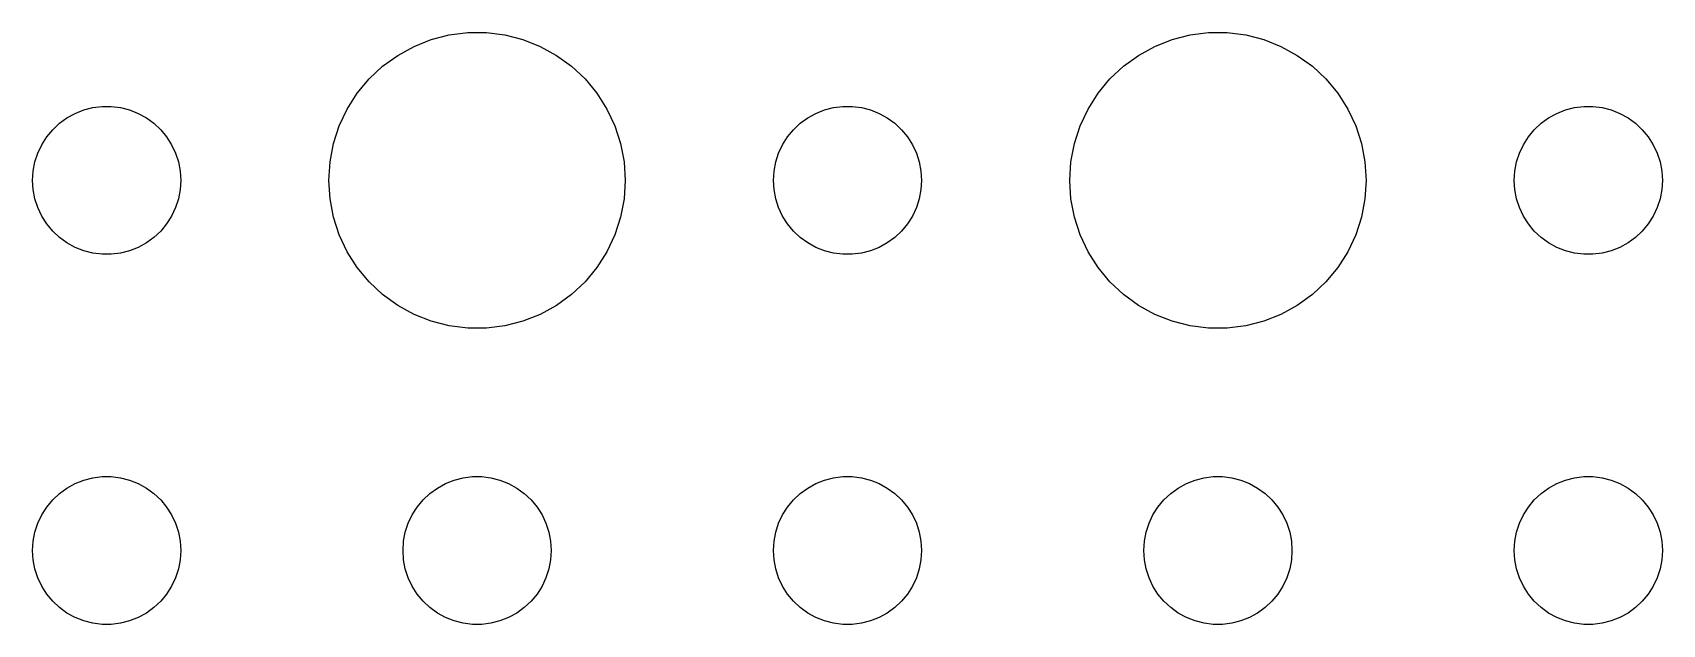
# Model space of a CAD drawing. Header units: metres. Extents: x -142 to 142, y -142 to 142.
# Drawn here: x 36 to 69, y -84 to -72.01 of the extents above; entities that cross this region are included whole.
import ezdxf

# ---------------------------------------------------------------- set-up
doc = ezdxf.new("R2010")
doc.units = ezdxf.units.M

msp = doc.modelspace()

# ---------------------------------------------------------------- linework, layer by layer
for p, q in [((43.7227, -72.2855), (44.0729, -72.1468)), ((44.0729, -72.1468), (44.4379, -72.0531)), ((44.4379, -72.0531), (44.8116, -72.0059)), ((44.8116, -72.0059), (45.1884, -72.0059)), ((45.1884, -72.0059), (45.5621, -72.0531)), ((45.5621, -72.0531), (45.927, -72.1468)), ((45.927, -72.1468), (46.2773, -72.2855)), ((58.7227, -72.2855), (59.0729, -72.1468)), ((59.0729, -72.1468), (59.4379, -72.0531)), ((59.4379, -72.0531), (59.8116, -72.0059)), ((59.8116, -72.0059), (60.1884, -72.0059)), ((60.1884, -72.0059), (60.5621, -72.0531)), ((60.5621, -72.0531), (60.927, -72.1468)), ((60.927, -72.1468), (61.2773, -72.2855)), ((43.0877, -72.6885), (43.3925, -72.467)), ((43.3925, -72.467), (43.7227, -72.2855)), ((46.2773, -72.2855), (46.6075, -72.467)), ((46.6075, -72.467), (46.9123, -72.6885)), ((58.0877, -72.6885), (58.3925, -72.467)), ((58.3925, -72.467), (58.7227, -72.2855)), ((61.2773, -72.2855), (61.6075, -72.467)), ((61.6075, -72.467), (61.9123, -72.6885)), ((42.8131, -72.9464), (43.0877, -72.6885)), ((46.9123, -72.6885), (47.1869, -72.9464)), ((57.8131, -72.9464), (58.0877, -72.6885)), ((61.9123, -72.6885), (62.1869, -72.9464)), ((42.3711, -73.5547), (42.5729, -73.2366)), ((42.5729, -73.2366), (42.8131, -72.9464)), ((47.1869, -72.9464), (47.427, -73.2366)), ((47.427, -73.2366), (47.6289, -73.5547)), ((57.3711, -73.5547), (57.5729, -73.2366)), ((57.5729, -73.2366), (57.8131, -72.9464)), ((62.1869, -72.9464), (62.427, -73.2366)), ((62.427, -73.2366), (62.6289, -73.5547)), ((36.8613, -73.6428), (37.0365, -73.5734)), ((37.0365, -73.5734), (37.2189, -73.5266)), ((37.2189, -73.5266), (37.4058, -73.503)), ((37.4058, -73.503), (37.5942, -73.503)), ((37.5942, -73.503), (37.7811, -73.5266)), ((37.7811, -73.5266), (37.9635, -73.5734)), ((37.9635, -73.5734), (38.1387, -73.6428)), ((42.2107, -73.8956), (42.3711, -73.5547)), ((47.6289, -73.5547), (47.7893, -73.8956)), ((51.8613, -73.6428), (52.0365, -73.5734)), ((52.0365, -73.5734), (52.2189, -73.5266)), ((52.2189, -73.5266), (52.4058, -73.503)), ((52.4058, -73.503), (52.5942, -73.503)), ((52.5942, -73.503), (52.7811, -73.5266)), ((52.7811, -73.5266), (52.9635, -73.5734)), ((52.9635, -73.5734), (53.1387, -73.6428)), ((57.2107, -73.8956), (57.3711, -73.5547)), ((62.6289, -73.5547), (62.7893, -73.8956)), ((66.8613, -73.6428), (67.0365, -73.5734)), ((67.0365, -73.5734), (67.2189, -73.5266)), ((67.2189, -73.5266), (67.4058, -73.503)), ((67.4058, -73.503), (67.5942, -73.503)), ((67.5942, -73.503), (67.7811, -73.5266)), ((67.7811, -73.5266), (67.9635, -73.5734)), ((67.9635, -73.5734), (68.1387, -73.6428)), ((36.4065, -73.9732), (36.5439, -73.8442)), ((36.5439, -73.8442), (36.6963, -73.7335)), ((36.6963, -73.7335), (36.8613, -73.6428)), ((38.1387, -73.6428), (38.3037, -73.7335)), ((38.3037, -73.7335), (38.4561, -73.8442)), ((38.4561, -73.8442), (38.5934, -73.9732)), ((42.0942, -74.2539), (42.2107, -73.8956)), ((47.7893, -73.8956), (47.9057, -74.2539)), ((51.4065, -73.9732), (51.5439, -73.8442)), ((51.5439, -73.8442), (51.6963, -73.7335)), ((51.6963, -73.7335), (51.8613, -73.6428)), ((53.1387, -73.6428), (53.3037, -73.7335)), ((53.3037, -73.7335), (53.4561, -73.8442)), ((53.4561, -73.8442), (53.5934, -73.9732)), ((57.0942, -74.2539), (57.2107, -73.8956)), ((62.7893, -73.8956), (62.9057, -74.2539)), ((66.4065, -73.9732), (66.5439, -73.8442)), ((66.5439, -73.8442), (66.6963, -73.7335)), ((66.6963, -73.7335), (66.8613, -73.6428)), ((68.1387, -73.6428), (68.3037, -73.7335)), ((68.3037, -73.7335), (68.4561, -73.8442)), ((68.4561, -73.8442), (68.5934, -73.9732)), ((36.1855, -74.2774), (36.2865, -74.1183)), ((36.2865, -74.1183), (36.4065, -73.9732)), ((38.5934, -73.9732), (38.7135, -74.1183)), ((38.7135, -74.1183), (38.8145, -74.2774)), ((51.1855, -74.2774), (51.2865, -74.1183)), ((51.2865, -74.1183), (51.4065, -73.9732)), ((53.5934, -73.9732), (53.7135, -74.1183)), ((53.7135, -74.1183), (53.8145, -74.2774)), ((66.1855, -74.2774), (66.2865, -74.1183)), ((66.2865, -74.1183), (66.4065, -73.9732)), ((68.5934, -73.9732), (68.7135, -74.1183)), ((68.7135, -74.1183), (68.8145, -74.2774)), ((36.0471, -74.627), (36.1053, -74.4478)), ((36.1053, -74.4478), (36.1855, -74.2774)), ((38.8145, -74.2774), (38.8947, -74.4478)), ((38.8947, -74.4478), (38.9529, -74.627)), ((42.0237, -74.624), (42.0942, -74.2539)), ((47.9057, -74.2539), (47.9763, -74.624)), ((51.0471, -74.627), (51.1053, -74.4478)), ((51.1053, -74.4478), (51.1855, -74.2774)), ((53.8145, -74.2774), (53.8947, -74.4478)), ((53.8947, -74.4478), (53.9529, -74.627)), ((57.0237, -74.624), (57.0942, -74.2539)), ((62.9057, -74.2539), (62.9763, -74.624)), ((66.0471, -74.627), (66.1053, -74.4478)), ((66.1053, -74.4478), (66.1855, -74.2774)), ((68.8145, -74.2774), (68.8947, -74.4478)), ((68.8947, -74.4478), (68.9529, -74.627)), ((36, -75), (36.0118, -74.812)), ((36.0118, -74.812), (36.0471, -74.627)), ((38.9529, -74.627), (38.9882, -74.812)), ((38.9882, -74.812), (39, -75)), ((42, -75), (42.0237, -74.624)), ((47.9763, -74.624), (48, -75)), ((51, -75), (51.0118, -74.812)), ((51.0118, -74.812), (51.0471, -74.627)), ((53.9529, -74.627), (53.9882, -74.812)), ((53.9882, -74.812), (54, -75)), ((57, -75), (57.0237, -74.624)), ((62.9763, -74.624), (63, -75)), ((66, -75), (66.0118, -74.812)), ((66.0118, -74.812), (66.0471, -74.627)), ((68.9529, -74.627), (68.9882, -74.812)), ((68.9882, -74.812), (69, -75)), ((36.0118, -75.188), (36, -75)), ((36.0471, -75.373), (36.0118, -75.188)), ((38.9882, -75.188), (38.9529, -75.373)), ((39, -75), (38.9882, -75.188)), ((42.0237, -75.376), (42, -75)), ((48, -75), (47.9763, -75.376)), ((51.0118, -75.188), (51, -75)), ((51.0471, -75.373), (51.0118, -75.188)), ((53.9882, -75.188), (53.9529, -75.373)), ((54, -75), (53.9882, -75.188)), ((57.0237, -75.376), (57, -75)), ((63, -75), (62.9763, -75.376)), ((66.0118, -75.188), (66, -75)), ((66.0471, -75.373), (66.0118, -75.188)), ((68.9882, -75.188), (68.9529, -75.373)), ((69, -75), (68.9882, -75.188)), ((36.1053, -75.5522), (36.0471, -75.373)), ((36.1855, -75.7226), (36.1053, -75.5522)), ((38.8947, -75.5522), (38.8145, -75.7226)), ((38.9529, -75.373), (38.8947, -75.5522)), ((42.0942, -75.7461), (42.0237, -75.376)), ((47.9763, -75.376), (47.9057, -75.7461)), ((51.1053, -75.5522), (51.0471, -75.373)), ((51.1855, -75.7226), (51.1053, -75.5522)), ((53.8947, -75.5522), (53.8145, -75.7226)), ((53.9529, -75.373), (53.8947, -75.5522)), ((57.0942, -75.7461), (57.0237, -75.376)), ((62.9763, -75.376), (62.9057, -75.7461)), ((66.1053, -75.5522), (66.0471, -75.373)), ((66.1855, -75.7226), (66.1053, -75.5522)), ((68.8947, -75.5522), (68.8145, -75.7226)), ((68.9529, -75.373), (68.8947, -75.5522)), ((36.2865, -75.8817), (36.1855, -75.7226)), ((36.4065, -76.0268), (36.2865, -75.8817)), ((38.7135, -75.8817), (38.5934, -76.0268)), ((38.8145, -75.7226), (38.7135, -75.8817)), ((42.2107, -76.1044), (42.0942, -75.7461)), ((47.9057, -75.7461), (47.7893, -76.1044)), ((51.2865, -75.8817), (51.1855, -75.7226)), ((51.4065, -76.0268), (51.2865, -75.8817)), ((53.7135, -75.8817), (53.5934, -76.0268)), ((53.8145, -75.7226), (53.7135, -75.8817)), ((57.2107, -76.1044), (57.0942, -75.7461)), ((62.9057, -75.7461), (62.7893, -76.1044)), ((66.2865, -75.8817), (66.1855, -75.7226)), ((66.4065, -76.0268), (66.2865, -75.8817)), ((68.7135, -75.8817), (68.5934, -76.0268)), ((68.8145, -75.7226), (68.7135, -75.8817)), ((36.5439, -76.1558), (36.4065, -76.0268)), ((36.6963, -76.2665), (36.5439, -76.1558)), ((38.4561, -76.1558), (38.3037, -76.2665)), ((38.5934, -76.0268), (38.4561, -76.1558)), ((42.3711, -76.4453), (42.2107, -76.1044)), ((47.7893, -76.1044), (47.6289, -76.4453)), ((51.5439, -76.1558), (51.4065, -76.0268)), ((51.6963, -76.2665), (51.5439, -76.1558)), ((53.4561, -76.1558), (53.3037, -76.2665)), ((53.5934, -76.0268), (53.4561, -76.1558)), ((57.3711, -76.4453), (57.2107, -76.1044)), ((62.7893, -76.1044), (62.6289, -76.4453)), ((66.5439, -76.1558), (66.4065, -76.0268)), ((66.6963, -76.2665), (66.5439, -76.1558)), ((68.4561, -76.1558), (68.3037, -76.2665)), ((68.5934, -76.0268), (68.4561, -76.1558)), ((36.8613, -76.3572), (36.6963, -76.2665)), ((37.0365, -76.4266), (36.8613, -76.3572)), ((37.2189, -76.4734), (37.0365, -76.4266)), ((37.4058, -76.497), (37.2189, -76.4734)), ((37.5942, -76.497), (37.4058, -76.497)), ((37.7811, -76.4734), (37.5942, -76.497)), ((37.9635, -76.4266), (37.7811, -76.4734)), ((38.1387, -76.3572), (37.9635, -76.4266)), ((38.3037, -76.2665), (38.1387, -76.3572)), ((42.5729, -76.7634), (42.3711, -76.4453)), ((47.6289, -76.4453), (47.427, -76.7634)), ((51.8613, -76.3572), (51.6963, -76.2665)), ((52.0365, -76.4266), (51.8613, -76.3572)), ((52.2189, -76.4734), (52.0365, -76.4266)), ((52.4058, -76.497), (52.2189, -76.4734)), ((52.5942, -76.497), (52.4058, -76.497)), ((52.7811, -76.4734), (52.5942, -76.497)), ((52.9635, -76.4266), (52.7811, -76.4734)), ((53.1387, -76.3572), (52.9635, -76.4266)), ((53.3037, -76.2665), (53.1387, -76.3572)), ((57.5729, -76.7634), (57.3711, -76.4453)), ((62.6289, -76.4453), (62.427, -76.7634)), ((66.8613, -76.3572), (66.6963, -76.2665)), ((67.0365, -76.4266), (66.8613, -76.3572)), ((67.2189, -76.4734), (67.0365, -76.4266)), ((67.4058, -76.497), (67.2189, -76.4734)), ((67.5942, -76.497), (67.4058, -76.497)), ((67.7811, -76.4734), (67.5942, -76.497)), ((67.9635, -76.4266), (67.7811, -76.4734)), ((68.1387, -76.3572), (67.9635, -76.4266)), ((68.3037, -76.2665), (68.1387, -76.3572)), ((42.8131, -77.0536), (42.5729, -76.7634)), ((47.427, -76.7634), (47.1869, -77.0536)), ((57.8131, -77.0536), (57.5729, -76.7634)), ((62.427, -76.7634), (62.1869, -77.0536)), ((43.0877, -77.3115), (42.8131, -77.0536)), ((47.1869, -77.0536), (46.9123, -77.3115)), ((58.0877, -77.3115), (57.8131, -77.0536)), ((62.1869, -77.0536), (61.9123, -77.3115)), ((43.3925, -77.533), (43.0877, -77.3115)), ((43.7227, -77.7145), (43.3925, -77.533)), ((46.6075, -77.533), (46.2773, -77.7145)), ((46.9123, -77.3115), (46.6075, -77.533)), ((58.3925, -77.533), (58.0877, -77.3115)), ((58.7227, -77.7145), (58.3925, -77.533)), ((61.6075, -77.533), (61.2773, -77.7145)), ((61.9123, -77.3115), (61.6075, -77.533)), ((44.0729, -77.8532), (43.7227, -77.7145)), ((44.4379, -77.9469), (44.0729, -77.8532)), ((45.927, -77.8532), (45.5621, -77.9469)), ((46.2773, -77.7145), (45.927, -77.8532)), ((59.0729, -77.8532), (58.7227, -77.7145)), ((59.4379, -77.9469), (59.0729, -77.8532)), ((60.927, -77.8532), (60.5621, -77.9469)), ((61.2773, -77.7145), (60.927, -77.8532)), ((44.8116, -77.9941), (44.4379, -77.9469)), ((45.1884, -77.9941), (44.8116, -77.9941)), ((45.5621, -77.9469), (45.1884, -77.9941)), ((59.8116, -77.9941), (59.4379, -77.9469)), ((60.1884, -77.9941), (59.8116, -77.9941)), ((60.5621, -77.9469), (60.1884, -77.9941)), ((36.6963, -81.2335), (36.8613, -81.1428)), ((36.8613, -81.1428), (37.0365, -81.0734)), ((37.0365, -81.0734), (37.2189, -81.0266)), ((37.2189, -81.0266), (37.4058, -81.003)), ((37.4058, -81.003), (37.5942, -81.003)), ((37.5942, -81.003), (37.7811, -81.0266)), ((37.7811, -81.0266), (37.9635, -81.0734)), ((37.9635, -81.0734), (38.1387, -81.1428)), ((38.1387, -81.1428), (38.3037, -81.2335)), ((44.1963, -81.2335), (44.3613, -81.1428)), ((44.3613, -81.1428), (44.5365, -81.0734)), ((44.5365, -81.0734), (44.7189, -81.0266)), ((44.7189, -81.0266), (44.9058, -81.003)), ((44.9058, -81.003), (45.0942, -81.003)), ((45.0942, -81.003), (45.2811, -81.0266)), ((45.2811, -81.0266), (45.4635, -81.0734)), ((45.4635, -81.0734), (45.6387, -81.1428)), ((45.6387, -81.1428), (45.8037, -81.2335)), ((51.6963, -81.2335), (51.8613, -81.1428)), ((51.8613, -81.1428), (52.0365, -81.0734)), ((52.0365, -81.0734), (52.2189, -81.0266)), ((52.2189, -81.0266), (52.4058, -81.003)), ((52.4058, -81.003), (52.5942, -81.003)), ((52.5942, -81.003), (52.7811, -81.0266)), ((52.7811, -81.0266), (52.9635, -81.0734)), ((52.9635, -81.0734), (53.1387, -81.1428)), ((53.1387, -81.1428), (53.3037, -81.2335)), ((59.1963, -81.2335), (59.3613, -81.1428)), ((59.3613, -81.1428), (59.5365, -81.0734)), ((59.5365, -81.0734), (59.7189, -81.0266)), ((59.7189, -81.0266), (59.9058, -81.003)), ((59.9058, -81.003), (60.0942, -81.003)), ((60.0942, -81.003), (60.2811, -81.0266)), ((60.2811, -81.0266), (60.4635, -81.0734)), ((60.4635, -81.0734), (60.6387, -81.1428)), ((60.6387, -81.1428), (60.8037, -81.2335)), ((66.6963, -81.2335), (66.8613, -81.1428)), ((66.8613, -81.1428), (67.0365, -81.0734)), ((67.0365, -81.0734), (67.2189, -81.0266)), ((67.2189, -81.0266), (67.4058, -81.003)), ((67.4058, -81.003), (67.5942, -81.003)), ((67.5942, -81.003), (67.7811, -81.0266)), ((67.7811, -81.0266), (67.9635, -81.0734)), ((67.9635, -81.0734), (68.1387, -81.1428)), ((68.1387, -81.1428), (68.3037, -81.2335)), ((36.2865, -81.6183), (36.4065, -81.4732)), ((36.4065, -81.4732), (36.5439, -81.3442)), ((36.5439, -81.3442), (36.6963, -81.2335)), ((38.3037, -81.2335), (38.4561, -81.3442)), ((38.4561, -81.3442), (38.5934, -81.4732)), ((38.5934, -81.4732), (38.7135, -81.6183)), ((43.7865, -81.6183), (43.9065, -81.4732)), ((43.9065, -81.4732), (44.0439, -81.3442)), ((44.0439, -81.3442), (44.1963, -81.2335)), ((45.8037, -81.2335), (45.9561, -81.3442)), ((45.9561, -81.3442), (46.0934, -81.4732)), ((46.0934, -81.4732), (46.2135, -81.6183)), ((51.2865, -81.6183), (51.4065, -81.4732)), ((51.4065, -81.4732), (51.5439, -81.3442)), ((51.5439, -81.3442), (51.6963, -81.2335)), ((53.3037, -81.2335), (53.4561, -81.3442)), ((53.4561, -81.3442), (53.5934, -81.4732)), ((53.5934, -81.4732), (53.7135, -81.6183)), ((58.7865, -81.6183), (58.9065, -81.4732)), ((58.9065, -81.4732), (59.0439, -81.3442)), ((59.0439, -81.3442), (59.1963, -81.2335)), ((60.8037, -81.2335), (60.9561, -81.3442)), ((60.9561, -81.3442), (61.0934, -81.4732)), ((61.0934, -81.4732), (61.2135, -81.6183)), ((66.2865, -81.6183), (66.4065, -81.4732)), ((66.4065, -81.4732), (66.5439, -81.3442)), ((66.5439, -81.3442), (66.6963, -81.2335)), ((68.3037, -81.2335), (68.4561, -81.3442)), ((68.4561, -81.3442), (68.5934, -81.4732)), ((68.5934, -81.4732), (68.7135, -81.6183)), ((36.1053, -81.9478), (36.1855, -81.7774)), ((36.1855, -81.7774), (36.2865, -81.6183)), ((38.7135, -81.6183), (38.8145, -81.7774)), ((38.8145, -81.7774), (38.8947, -81.9478)), ((43.6053, -81.9478), (43.6855, -81.7774)), ((43.6855, -81.7774), (43.7865, -81.6183)), ((46.2135, -81.6183), (46.3145, -81.7774)), ((46.3145, -81.7774), (46.3947, -81.9478)), ((51.1053, -81.9478), (51.1855, -81.7774)), ((51.1855, -81.7774), (51.2865, -81.6183)), ((53.7135, -81.6183), (53.8145, -81.7774)), ((53.8145, -81.7774), (53.8947, -81.9478)), ((58.6053, -81.9478), (58.6855, -81.7774)), ((58.6855, -81.7774), (58.7865, -81.6183)), ((61.2135, -81.6183), (61.3145, -81.7774)), ((61.3145, -81.7774), (61.3947, -81.9478)), ((66.1053, -81.9478), (66.1855, -81.7774)), ((66.1855, -81.7774), (66.2865, -81.6183)), ((68.7135, -81.6183), (68.8145, -81.7774)), ((68.8145, -81.7774), (68.8947, -81.9478)), ((36.0118, -82.312), (36.0471, -82.127)), ((36.0471, -82.127), (36.1053, -81.9478)), ((38.8947, -81.9478), (38.9529, -82.127)), ((38.9529, -82.127), (38.9882, -82.312)), ((43.5118, -82.312), (43.5471, -82.127)), ((43.5471, -82.127), (43.6053, -81.9478)), ((46.3947, -81.9478), (46.4529, -82.127)), ((46.4529, -82.127), (46.4882, -82.312)), ((51.0118, -82.312), (51.0471, -82.127)), ((51.0471, -82.127), (51.1053, -81.9478)), ((53.8947, -81.9478), (53.9529, -82.127)), ((53.9529, -82.127), (53.9882, -82.312)), ((58.5118, -82.312), (58.5471, -82.127)), ((58.5471, -82.127), (58.6053, -81.9478)), ((61.3947, -81.9478), (61.4529, -82.127)), ((61.4529, -82.127), (61.4882, -82.312)), ((66.0118, -82.312), (66.0471, -82.127)), ((66.0471, -82.127), (66.1053, -81.9478)), ((68.8947, -81.9478), (68.9529, -82.127)), ((68.9529, -82.127), (68.9882, -82.312)), ((36, -82.5), (36.0118, -82.312)), ((36.0118, -82.688), (36, -82.5)), ((38.9882, -82.312), (39, -82.5)), ((39, -82.5), (38.9882, -82.688)), ((43.5, -82.5), (43.5118, -82.312)), ((43.5118, -82.688), (43.5, -82.5)), ((46.4882, -82.312), (46.5, -82.5)), ((46.5, -82.5), (46.4882, -82.688)), ((51, -82.5), (51.0118, -82.312)), ((51.0118, -82.688), (51, -82.5)), ((53.9882, -82.312), (54, -82.5)), ((54, -82.5), (53.9882, -82.688)), ((58.5, -82.5), (58.5118, -82.312)), ((58.5118, -82.688), (58.5, -82.5)), ((61.4882, -82.312), (61.5, -82.5)), ((61.5, -82.5), (61.4882, -82.688)), ((66, -82.5), (66.0118, -82.312)), ((66.0118, -82.688), (66, -82.5)), ((68.9882, -82.312), (69, -82.5)), ((69, -82.5), (68.9882, -82.688)), ((36.0471, -82.873), (36.0118, -82.688)), ((38.9882, -82.688), (38.9529, -82.873)), ((43.5471, -82.873), (43.5118, -82.688)), ((46.4882, -82.688), (46.4529, -82.873)), ((51.0471, -82.873), (51.0118, -82.688)), ((53.9882, -82.688), (53.9529, -82.873)), ((58.5471, -82.873), (58.5118, -82.688)), ((61.4882, -82.688), (61.4529, -82.873)), ((66.0471, -82.873), (66.0118, -82.688)), ((68.9882, -82.688), (68.9529, -82.873)), ((36.1053, -83.0522), (36.0471, -82.873)), ((36.1855, -83.2226), (36.1053, -83.0522)), ((38.8947, -83.0522), (38.8145, -83.2226)), ((38.9529, -82.873), (38.8947, -83.0522)), ((43.6053, -83.0522), (43.5471, -82.873)), ((43.6855, -83.2226), (43.6053, -83.0522)), ((46.3947, -83.0522), (46.3145, -83.2226)), ((46.4529, -82.873), (46.3947, -83.0522)), ((51.1053, -83.0522), (51.0471, -82.873)), ((51.1855, -83.2226), (51.1053, -83.0522)), ((53.8947, -83.0522), (53.8145, -83.2226)), ((53.9529, -82.873), (53.8947, -83.0522)), ((58.6053, -83.0522), (58.5471, -82.873)), ((58.6855, -83.2226), (58.6053, -83.0522)), ((61.3947, -83.0522), (61.3145, -83.2226)), ((61.4529, -82.873), (61.3947, -83.0522)), ((66.1053, -83.0522), (66.0471, -82.873)), ((66.1855, -83.2226), (66.1053, -83.0522)), ((68.8947, -83.0522), (68.8145, -83.2226)), ((68.9529, -82.873), (68.8947, -83.0522)), ((36.2865, -83.3817), (36.1855, -83.2226)), ((36.4065, -83.5268), (36.2865, -83.3817)), ((38.7135, -83.3817), (38.5934, -83.5268)), ((38.8145, -83.2226), (38.7135, -83.3817)), ((43.7865, -83.3817), (43.6855, -83.2226)), ((43.9065, -83.5268), (43.7865, -83.3817)), ((46.2135, -83.3817), (46.0934, -83.5268)), ((46.3145, -83.2226), (46.2135, -83.3817)), ((51.2865, -83.3817), (51.1855, -83.2226)), ((51.4065, -83.5268), (51.2865, -83.3817)), ((53.7135, -83.3817), (53.5934, -83.5268)), ((53.8145, -83.2226), (53.7135, -83.3817)), ((58.7865, -83.3817), (58.6855, -83.2226)), ((58.9065, -83.5268), (58.7865, -83.3817)), ((61.2135, -83.3817), (61.0934, -83.5268)), ((61.3145, -83.2226), (61.2135, -83.3817)), ((66.2865, -83.3817), (66.1855, -83.2226)), ((66.4065, -83.5268), (66.2865, -83.3817)), ((68.7135, -83.3817), (68.5934, -83.5268)), ((68.8145, -83.2226), (68.7135, -83.3817)), ((36.5439, -83.6558), (36.4065, -83.5268)), ((36.6963, -83.7665), (36.5439, -83.6558)), ((36.8613, -83.8572), (36.6963, -83.7665)), ((38.3037, -83.7665), (38.1387, -83.8572)), ((38.4561, -83.6558), (38.3037, -83.7665)), ((38.5934, -83.5268), (38.4561, -83.6558)), ((44.0439, -83.6558), (43.9065, -83.5268)), ((44.1963, -83.7665), (44.0439, -83.6558)), ((44.3613, -83.8572), (44.1963, -83.7665)), ((45.8037, -83.7665), (45.6387, -83.8572)), ((45.9561, -83.6558), (45.8037, -83.7665)), ((46.0934, -83.5268), (45.9561, -83.6558)), ((51.5439, -83.6558), (51.4065, -83.5268)), ((51.6963, -83.7665), (51.5439, -83.6558)), ((51.8613, -83.8572), (51.6963, -83.7665)), ((53.3037, -83.7665), (53.1387, -83.8572)), ((53.4561, -83.6558), (53.3037, -83.7665)), ((53.5934, -83.5268), (53.4561, -83.6558)), ((59.0439, -83.6558), (58.9065, -83.5268)), ((59.1963, -83.7665), (59.0439, -83.6558)), ((59.3613, -83.8572), (59.1963, -83.7665)), ((60.8037, -83.7665), (60.6387, -83.8572)), ((60.9561, -83.6558), (60.8037, -83.7665)), ((61.0934, -83.5268), (60.9561, -83.6558)), ((66.5439, -83.6558), (66.4065, -83.5268)), ((66.6963, -83.7665), (66.5439, -83.6558)), ((66.8613, -83.8572), (66.6963, -83.7665)), ((68.3037, -83.7665), (68.1387, -83.8572)), ((68.4561, -83.6558), (68.3037, -83.7665)), ((68.5934, -83.5268), (68.4561, -83.6558)), ((37.0365, -83.9266), (36.8613, -83.8572)), ((37.2189, -83.9734), (37.0365, -83.9266)), ((37.4058, -83.997), (37.2189, -83.9734)), ((37.5942, -83.997), (37.4058, -83.997)), ((37.7811, -83.9734), (37.5942, -83.997)), ((37.9635, -83.9266), (37.7811, -83.9734)), ((38.1387, -83.8572), (37.9635, -83.9266)), ((44.5365, -83.9266), (44.3613, -83.8572)), ((44.7189, -83.9734), (44.5365, -83.9266)), ((44.9058, -83.997), (44.7189, -83.9734)), ((45.0942, -83.997), (44.9058, -83.997)), ((45.2811, -83.9734), (45.0942, -83.997)), ((45.4635, -83.9266), (45.2811, -83.9734)), ((45.6387, -83.8572), (45.4635, -83.9266)), ((52.0365, -83.9266), (51.8613, -83.8572)), ((52.2189, -83.9734), (52.0365, -83.9266)), ((52.4058, -83.997), (52.2189, -83.9734)), ((52.5942, -83.997), (52.4058, -83.997)), ((52.7811, -83.9734), (52.5942, -83.997)), ((52.9635, -83.9266), (52.7811, -83.9734)), ((53.1387, -83.8572), (52.9635, -83.9266)), ((59.5365, -83.9266), (59.3613, -83.8572)), ((59.7189, -83.9734), (59.5365, -83.9266)), ((59.9058, -83.997), (59.7189, -83.9734)), ((60.0942, -83.997), (59.9058, -83.997)), ((60.2811, -83.9734), (60.0942, -83.997)), ((60.4635, -83.9266), (60.2811, -83.9734)), ((60.6387, -83.8572), (60.4635, -83.9266)), ((67.0365, -83.9266), (66.8613, -83.8572)), ((67.2189, -83.9734), (67.0365, -83.9266)), ((67.4058, -83.997), (67.2189, -83.9734)), ((67.5942, -83.997), (67.4058, -83.997)), ((67.7811, -83.9734), (67.5942, -83.997)), ((67.9635, -83.9266), (67.7811, -83.9734)), ((68.1387, -83.8572), (67.9635, -83.9266))]:
    msp.add_line(p, q)

doc.saveas('drawing.dxf')
